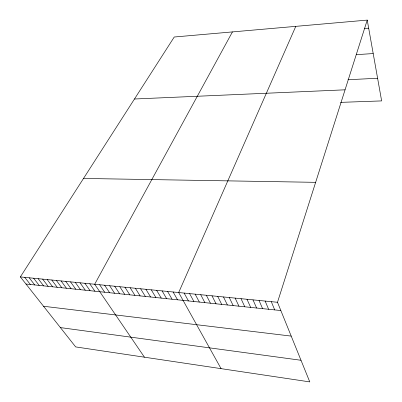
<?xml version="1.0" encoding="UTF-8"?>
<svg xmlns="http://www.w3.org/2000/svg" width="402" height="402" viewBox="0 0 402 402"><rect width="100%" height="100%" fill="white"/><g stroke="black" fill="none" stroke-linecap="round" stroke-linejoin="round"><path stroke-width="0.6" d="M277.496 302.284L367.232 20.1L174.242 37.009L20.361 276.918L75.666 346.916L309.776 381.9L277.496 302.284L20.361 276.918M295.792 26.361L178.684 292.535L221.075 368.644M232.436 31.909L94.681 284.249L144.439 357.192M364.312 28.517L368.669 28.16M356.358 54.667L373.197 53.556M347.966 79.737L377.599 78.254M134.479 99.003L345.062 89.817M340.559 102.369L381.639 100.907L367.232 20.1M83.521 178.448L315.64 182.337M25.984 284.033L280.842 310.54M43.547 306.259L291.209 336.102M60.395 327.59L301.008 360.277M24.753 277.35L30.346 284.485M29.18 277.787L34.743 284.943M33.637 278.229L39.17 285.405M38.125 278.671L43.627 285.867M42.647 279.119L48.119 286.335M47.205 279.566L52.647 286.807M51.793 280.018L57.205 287.279M56.421 280.475L61.792 287.757M61.079 280.933L66.42 288.239M65.772 281.395L71.079 288.721M70.501 281.862L75.772 289.214M75.264 282.335L80.5 289.701M80.063 282.807L85.264 290.199M84.897 283.284L90.063 290.696M89.772 283.767L94.897 291.199M99.631 284.737L104.676 292.219M104.615 285.229L109.625 292.731M109.64 285.727L114.61 293.249M114.706 286.224L119.63 293.772M119.806 286.726L124.69 294.299M124.952 287.234L129.791 294.832M130.132 287.747L134.931 295.364M135.358 288.259L140.112 295.902M140.625 288.782L145.333 296.445M145.931 289.304L150.594 296.993M151.283 289.832L155.896 297.545M156.674 290.365L161.237 298.103M162.112 290.902L166.624 298.661M167.589 291.44L172.056 299.229M173.111 291.988L177.528 299.797M184.126 293.073L188.437 300.932M189.613 293.616L193.875 301.495M195.146 294.158L199.352 302.068M200.719 294.711L204.874 302.641M206.342 295.264L210.437 303.219M212.005 295.822L216.05 303.801M217.718 296.385L221.703 304.389M223.477 296.952L227.401 304.982M229.281 297.525L233.15 305.58M235.135 298.103L238.939 306.183M241.039 298.686L244.783 306.791M246.989 299.274L250.667 307.404M252.989 299.867L256.607 308.022M259.039 300.46L262.591 308.646M265.139 301.063L268.626 309.274M271.29 301.671L274.707 309.902"/></g></svg>
